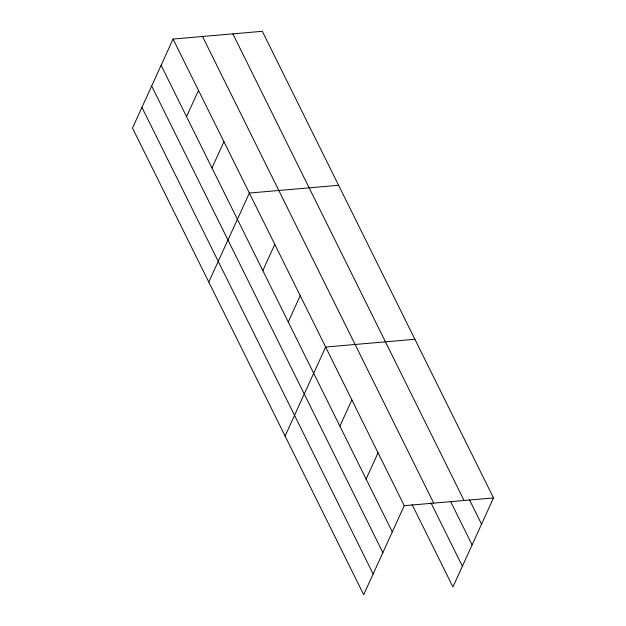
<?xml version="1.0" encoding="UTF-8"?>
<svg xmlns="http://www.w3.org/2000/svg" width="626" height="626" viewBox="0 0 626 626"><rect width="100%" height="100%" fill="white"/><g stroke="black" fill="none" stroke-linecap="round" stroke-linejoin="round"><path stroke-width="0.94" d="M173.066 39.055L132.501 128.072L363.69 594.7L404.255 505.683L173.066 39.055L262.31 31.3L493.499 497.928L452.934 586.945L412.127 504.579M186.54 116.624L198.497 90.387M211.971 167.956L223.928 141.719M208.794 282.06L249.359 193.043L338.603 185.288M262.834 270.612L274.791 244.375M288.265 321.944L300.222 295.707M285.088 436.048L325.653 347.031L414.897 339.276M339.895 426.157L351.851 399.92M366.1 479.047L378.057 452.801M404.255 505.683L493.499 497.928M469.516 499.892L481.543 524.173M232.856 33.859L464.046 500.487M450.626 501.536L472.098 544.886M202.519 36.496L433.708 503.124M431.017 502.944L462.371 566.225M161.109 65.3L392.299 531.928M151.664 86.012L382.862 552.641M141.938 107.351L373.135 573.987"/></g></svg>
